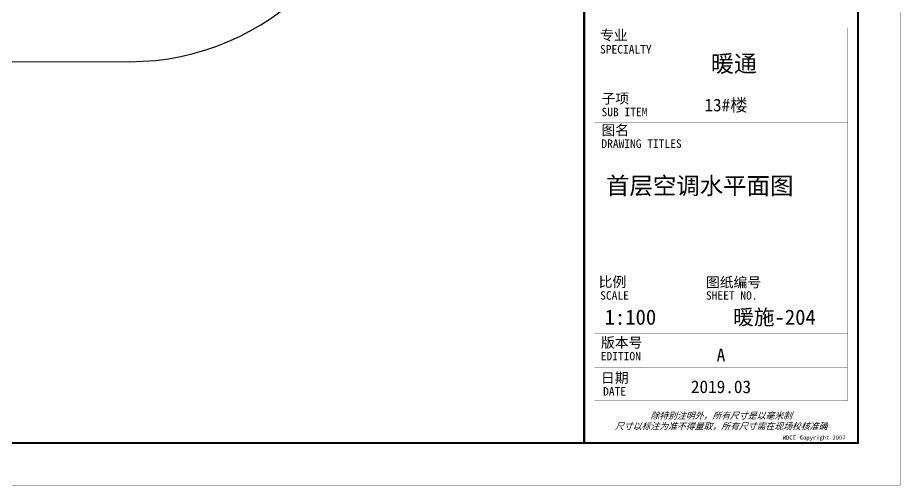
# Model space of a CAD drawing. Extents: x -777745 to 647905, y -207485 to 303235.
# Drawn here: x 500131 to 521076, y -20288 to -9197 of the extents above; entities that cross this region are included whole.
import ezdxf
from ezdxf.enums import TextEntityAlignment as Align

# ---------------------------------------------------------------- set-up
doc = ezdxf.new("R2010")
doc.units = 0
doc.header["$LTSCALE"] = 1000
doc.layers.get('0').update_dxf_attribs({"linetype": 'CONTINUOUS'})
for name, color, linetype in [('$0$PUB_TEXT', 7, 'CONTINUOUS'), ('00-防烟分区', 4, 'CONTINUOUS'), ('X-104 13#平面$0$M-道路 边线', 151, 'CONTINUOUS'), ('字', 7, 'CONTINUOUS'), ('建筑图名', 5, 'CONTINUOUS')]:
    doc.layers.add(name, color=color, linetype=linetype)
doc.styles.add('$0$华文细黑', font='STXIHEI.TTF', dxfattribs={"height": 10})
doc.styles.add('华文细黑', font='STXIHEI.TTF', dxfattribs={"height": 10})
doc.styles.add('图签信息$0$华文细黑', font='STXIHEI.TTF', dxfattribs={"height": 10})

# ---------------------------------------------------------------- blocks, each defined once
blk = doc.blocks.new('图签信息$0$WDCE Copyright200X')
at = {"const_width": 0.016}
blk.add_lwpolyline([(-10.6, 1.26, 1), (-11.4, 1.26, 1)], format="xyb", close=True, dxfattribs=at)
at = {"style": '图签信息$0$华文细黑'}
for s, p in [('WDCE ', (-11.46, 0.5)), ('     Copyright ', (-3.51, 0.5))]:
    blk.add_text(s, height=1, dxfattribs=at).set_placement(p, align=Align.BOTTOM_RIGHT)
blk.add_text('c', height=0.6, dxfattribs=at).set_placement((-11.04, 1.35), align=Align.MIDDLE_CENTER)
blk.add_attdef('200X', text='', height=1, dxfattribs=at).set_placement((-0.45, 0.5), align=Align.BOTTOM_RIGHT)
blk = doc.blocks.new('图签信息')
at = {"const_width": 0.5}
blk.add_lwpolyline([(-65, 0), (0, 0), (0, 500.5), (-65, 500.5)], close=True, dxfattribs=at)
at = {"const_width": 0.05}
for points in [[(-62.5, 98.5), (-2.5, 98.5), (-2.5, 10), (-62.5, 10), (-62.5, 98.5)], [(-62.5, 83.5), (-2.5, 83.5)], [(-62.5, 76), (-2.5, 76)], [(-62.5, 40), (-2.5, 40)], [(-37.5, 40), (-37.5, 26)], [(-62.5, 26), (-2.5, 26)], [(-62.5, 18), (-2.5, 18)]]:
    blk.add_lwpolyline(points, dxfattribs=at)
blk.add_blockref('图签信息$0$WDCE Copyright200X', (-2.5, 0)).add_auto_attribs({'200X': '2007'})
at = {"style": '图签信息$0$华文细黑'}
for s, height, p in [('专业', 2.4, (-61.23, 97.93)), ('SPECIALTY', 2, (-61.23, 94.38)), ('子项', 2.4, (-60.88, 82.92)), ('SUB ITEM', 2, (-60.88, 79.5)), ('图名', 2.4, (-60.91, 75.41)), ('DRAWING TITLES', 2, (-60.91, 72)), ('比例', 2.4, (-61.56, 39.42)), ('图纸编号', 2.4, (-36.1, 39.32)), ('SCALE', 2, (-61.19, 36)), ('SHEET NO.', 2, (-36.1, 36)), ('版本号', 2.4, (-61, 25.03)), ('EDITION', 2, (-61.06, 21.61)), ('日期', 2.4, (-61, 16.68)), ('DATE', 2, (-60.5, 13.26))]:
    blk.add_text(s, height=height, dxfattribs=at).set_placement(p, align=Align.TOP_LEFT)
at = {"color": 4, "style": '图签信息$0$华文细黑'}
for s, p in [('A', (-32.53, 19.4)), ('2019.03', (-32.53, 11.84))]:
    blk.add_text(s, height=3, dxfattribs=at).set_placement(p, align=Align.CENTER)
at = {"style": '图签信息$0$华文细黑', "oblique": 20}
for s, p in [('除特别注明外，所有尺寸是以毫米制', (-32.5, 6.5)), ('尺寸以标注为准不得量取，所有尺寸需在现场校核准确', (-32.5, 4))]:
    blk.add_text(s, height=1.5, dxfattribs=at).set_placement(p, align=Align.MIDDLE_CENTER)
blk = doc.blocks.new('图签-A1')
at = {"color": 2}
blk.add_blockref('图签信息', (0, 0), dxfattribs=at)
blk = doc.blocks.new('图框-A1')
for points, const_width in [([(0, 0), (841, 0), (841, 594), (0, 594)], 0.05), ([(766, 584), (25, 584), (25, 10), (766, 10)], 0.5)]:
    blk.add_lwpolyline(points, close=True, dxfattribs=dict(const_width=const_width))
blk = doc.blocks.new('X-104 13#平面$0$A$C0BB3323F')
at = {"layer": 'X-104 13#平面$0$M-道路 边线', "ltscale": 0.5}
blk.add_line((56087, -8541), (56087, -8541), dxfattribs=at)
at = {"layer": 'X-104 13#平面$0$M-道路 边线', "ltscale": 0.02}
blk.add_lwpolyline([(56087, -8541), (-7235, -8649)], dxfattribs=at)
at = {"layer": 'X-104 13#平面$0$M-道路 边线', "ltscale": 0.5}
blk.add_arc((56076, -2541), 6000, 270.0977, 0.0204, dxfattribs=at)
blk = doc.blocks.new('X-104 13#平面')
at = {"xscale": 100, "yscale": 100, "zscale": 100}
for name, p in [('图框-A1', (-10635, -20285)), ('图签-A1', (72465, -19285))]:
    blk.add_blockref(name, p, dxfattribs=at)
blk.add_blockref('X-104 13#平面$0$A$C0BB3323F', (-900, -1700))

msp = doc.modelspace()

# ---------------------------------------------------------------- block references
at = {"layer": '00-防烟分区'}
msp.add_blockref('X-104 13#平面', (447607.7, 0), dxfattribs=at)

# ---------------------------------------------------------------- texts
at = {"layer": '$0$PUB_TEXT', "style": '$0$华文细黑'}
msp.add_text('首层空调水平面图', height=407.75, dxfattribs=at).set_placement((514090.8, -13385.9))
at = {"layer": '字', "style": '华文细黑'}
for s, height, p in [('13#楼', 300, (516426.8, -11419.2)), ('1:100', 360, (514058.2, -16478.6)), ('暖施-204', 360, (517108.4, -16478.6))]:
    msp.add_text(s, height=height, dxfattribs=at).set_placement(p)
at = {"layer": '建筑图名', "style": '华文细黑'}
msp.add_text('暖通', height=400, dxfattribs=at).set_placement((516579.4, -10486.4))

doc.saveas('drawing.dxf')
